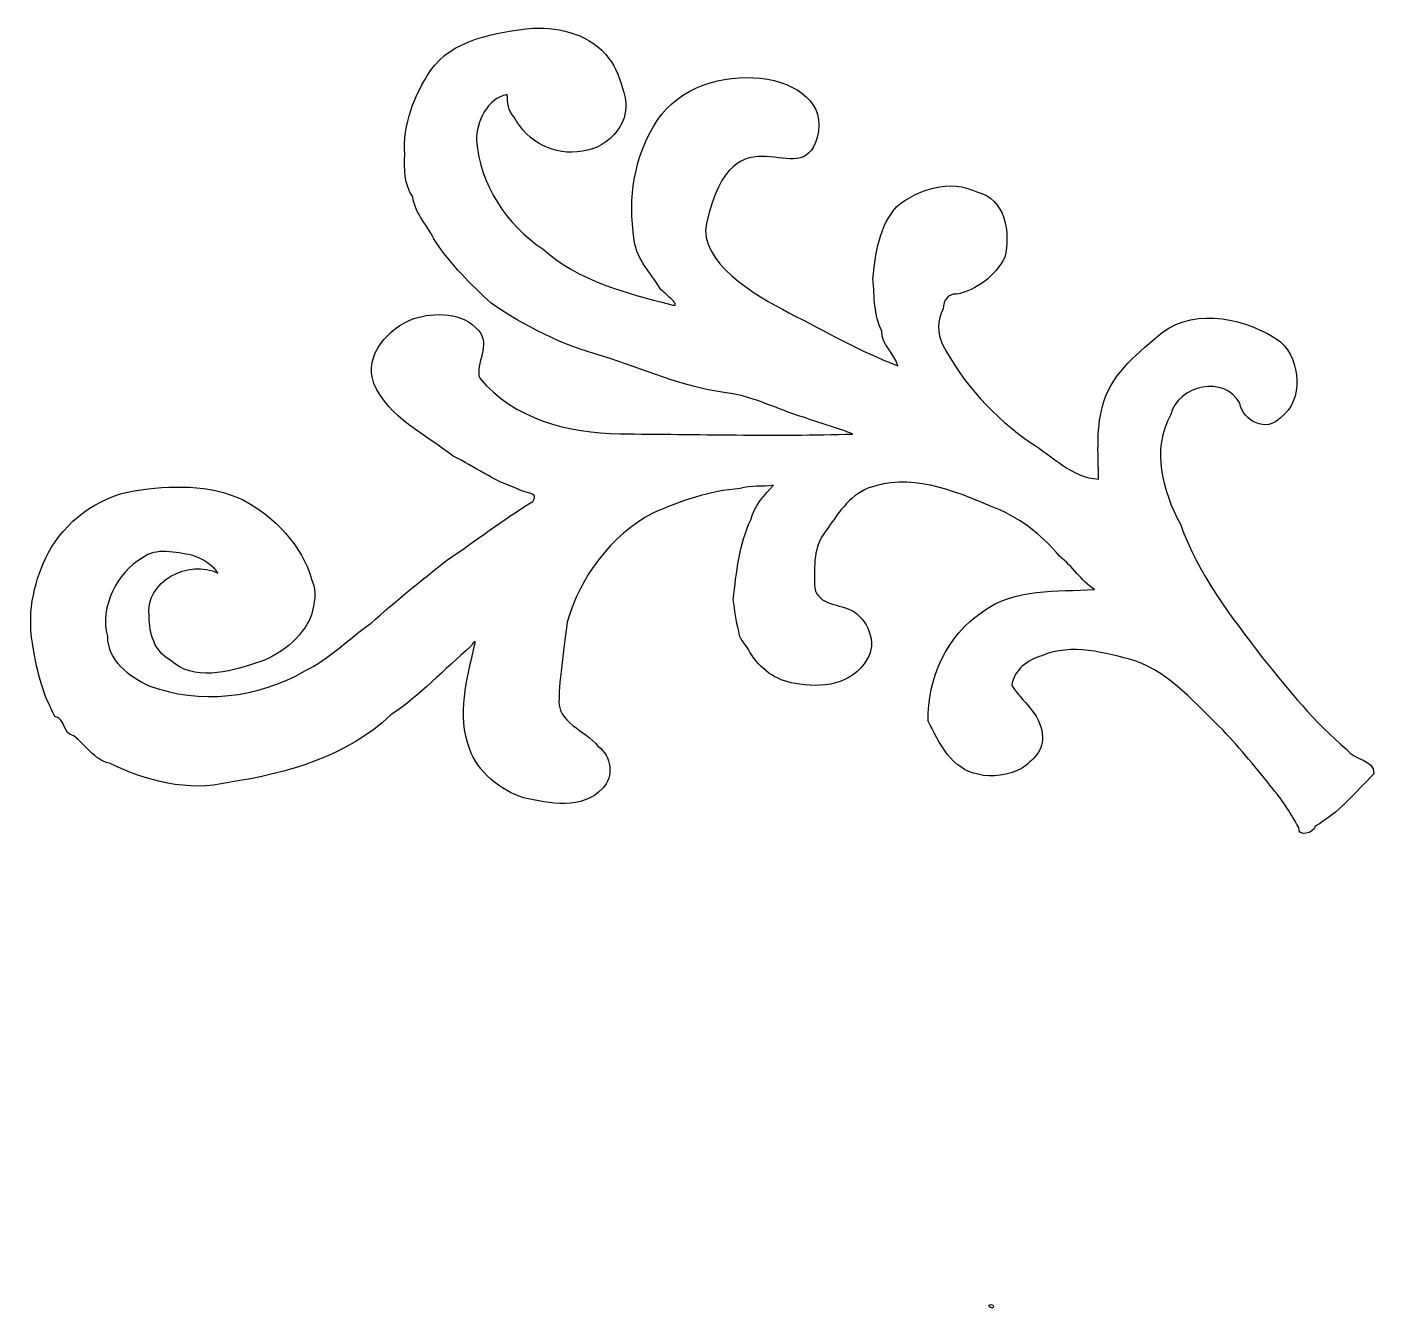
# Model space of a CAD drawing. Header units: centimetres. Extents: x -14.59 to -8.38, y 0.98 to 6.89.
import ezdxf

# ---------------------------------------------------------------- set-up
doc = ezdxf.new("R2010")
doc.units = ezdxf.units.CM
doc.header["$MEASUREMENT"] = 0
doc.layers.add('Layer 1', color=7, linetype='Continuous')

msp = doc.modelspace()

# ---------------------------------------------------------------- linework, layer by layer
at = {"layer": 'Layer 1', "color": 212}
msp.add_open_spline([(-12.25447, 6.88347), (-12.42592, 6.86755), (-12.6322, 6.82864), (-12.72636, 6.68861), (-12.72636, 6.68861), (-12.80206, 6.57603), (-12.8555, 6.43823), (-12.84553, 6.30146), (-12.84553, 6.30146), (-12.84954, 6.23263), (-12.8476, 6.16534), (-12.80892, 6.10544), (-12.80892, 6.10544), (-12.79779, 6.02728), (-12.73749, 5.97009), (-12.7045, 5.8997), (-12.7045, 5.8997), (-12.63281, 5.7949), (-12.54146, 5.70083), (-12.4474, 5.61582), (-12.4474, 5.61582), (-12.29109, 5.5079), (-12.1186, 5.42199), (-11.93461, 5.37204), (-11.93461, 5.37204), (-11.74557, 5.31252), (-11.56208, 5.22661), (-11.36372, 5.20293), (-11.36372, 5.20293), (-11.24003, 5.18701), (-11.12721, 5.12581), (-11.00791, 5.0901), (-11.00791, 5.0901), (-10.93261, 5.06228), (-10.85419, 5.04222), (-10.77979, 5.01207), (-10.77979, 5.01207), (-11.13795, 5.00133), (-11.49675, 5.01181), (-11.85503, 5.01311), (-11.85503, 5.01311), (-12.09066, 5.01608), (-12.34387, 5.0822), (-12.50032, 5.2693), (-12.50032, 5.2693), (-12.52437, 5.33788), (-12.44391, 5.42626), (-12.50757, 5.49121), (-12.50757, 5.49121), (-12.57652, 5.57454), (-12.70825, 5.5748), (-12.80322, 5.54504), (-12.80322, 5.54504), (-12.92058, 5.50169), (-13.03587, 5.37696), (-12.98799, 5.24537), (-12.98799, 5.24537), (-12.91929, 5.08803), (-12.75211, 5.01117), (-12.62246, 4.91064), (-12.62246, 4.91064), (-12.524, 4.86132), (-12.43446, 4.79637), (-12.32887, 4.76184), (-12.32887, 4.76184), (-12.30532, 4.73956), (-12.21875, 4.74668), (-12.25576, 4.70191), (-12.25576, 4.70191), (-12.39356, 4.61703), (-12.51985, 4.51858), (-12.65313, 4.42942), (-12.65313, 4.42942), (-12.77139, 4.33575), (-12.88914, 4.2413), (-13.00093, 4.14036), (-13.00093, 4.14036), (-13.10406, 4.06855), (-13.1914, 3.97566), (-13.30617, 3.92038), (-13.30617, 3.92038), (-13.52005, 3.79526), (-13.79294, 3.76383), (-14.02598, 3.85207), (-14.02598, 3.85207), (-14.11849, 3.89787), (-14.21554, 3.96555), (-14.21683, 4.07966), (-14.21683, 4.07966), (-14.25241, 4.21553), (-14.17258, 4.37444), (-14.05509, 4.44119), (-14.05509, 4.44119), (-13.9935, 4.49011), (-13.90046, 4.4667), (-13.82736, 4.45376), (-13.82736, 4.45376), (-13.78492, 4.44288), (-13.71932, 4.39952), (-13.7069, 4.37041), (-13.7069, 4.37041), (-13.83888, 4.43926), (-14.04694, 4.33107), (-14.02391, 4.17142), (-14.02391, 4.17142), (-14.02404, 4.093), (-14.00036, 4.01201), (-13.92855, 3.97047), (-13.92855, 3.97047), (-13.81998, 3.87175), (-13.6585, 3.91303), (-13.5339, 3.95571), (-13.5339, 3.95571), (-13.42275, 3.9887), (-13.31846, 4.07022), (-13.27511, 4.17917), (-13.27511, 4.17917), (-13.2636, 4.23288), (-13.24833, 4.28514), (-13.27421, 4.33925), (-13.27421, 4.33925), (-13.31937, 4.49969), (-13.4463, 4.63127), (-13.59083, 4.70839), (-13.59083, 4.70839), (-13.74714, 4.78293), (-13.92518, 4.77568), (-14.09248, 4.75123), (-14.09248, 4.75123), (-14.26574, 4.7208), (-14.41247, 4.60812), (-14.48933, 4.46344), (-14.48933, 4.46344), (-14.55001, 4.34726), (-14.58754, 4.20039), (-14.56257, 4.04733), (-14.56257, 4.04733), (-14.53733, 3.89297), (-14.51184, 3.81286), (-14.45866, 3.71012), (-14.45866, 3.71012), (-14.40768, 3.69914), (-14.42399, 3.6294), (-14.3721, 3.62072), (-14.3721, 3.62072), (-14.31491, 3.57957), (-14.28101, 3.51113), (-14.20751, 3.4947), (-14.20751, 3.4947), (-14.03775, 3.41318), (-13.84483, 3.3609), (-13.65656, 3.40606), (-13.65656, 3.40606), (-13.38807, 3.44644), (-13.11156, 3.52653), (-12.90997, 3.717), (-12.90997, 3.717), (-12.77682, 3.80653), (-12.66309, 3.92816), (-12.54199, 4.03233), (-12.54199, 4.03233), (-12.53331, 4.04384), (-12.51532, 4.07527), (-12.52373, 4.03879), (-12.52373, 4.03879), (-12.55879, 3.8848), (-12.60719, 3.71478), (-12.54728, 3.56171), (-12.54728, 3.56171), (-12.51066, 3.45252), (-12.4047, 3.37137), (-12.2982, 3.33489), (-12.2982, 3.33489), (-12.17877, 3.30928), (-12.02687, 3.27731), (-11.93461, 3.37772), (-11.93461, 3.37772), (-11.87847, 3.4327), (-11.89334, 3.52795), (-11.95493, 3.57299), (-11.95493, 3.57299), (-12.01304, 3.64855), (-12.14668, 3.67932), (-12.134, 3.79502), (-12.134, 3.79502), (-12.1366, 3.85622), (-12.10307, 4.09017), (-12.09675, 4.14475), (-12.09675, 4.14475), (-12.03709, 4.35451), (-11.8962, 4.54419), (-11.7026, 4.64783), (-11.7026, 4.64783), (-11.57438, 4.70284), (-11.44021, 4.75147), (-11.29943, 4.76067), (-11.29943, 4.76067), (-11.24871, 4.77787), (-11.19643, 4.76779), (-11.14571, 4.77594), (-11.14571, 4.77594), (-11.18648, 4.73607), (-11.23394, 4.68019), (-11.2509, 4.61743), (-11.2509, 4.61743), (-11.30422, 4.50215), (-11.31716, 4.37494), (-11.33139, 4.24958), (-11.33139, 4.24958), (-11.32298, 4.20052), (-11.32128, 4.1489), (-11.30512, 4.104), (-11.30512, 4.104), (-11.30927, 4.06802), (-11.26786, 4.03995), (-11.25453, 4.00643), (-11.25453, 4.00643), (-11.20936, 3.92996), (-11.13549, 3.87498), (-11.04633, 3.86268), (-11.04633, 3.86268), (-10.92846, 3.83836), (-10.77952, 3.85556), (-10.71549, 3.9733), (-10.71549, 3.9733), (-10.66424, 4.0472), (-10.71316, 4.16351), (-10.7904, 4.20222), (-10.7904, 4.20222), (-10.85276, 4.22899), (-10.95446, 4.22667), (-10.95692, 4.31906), (-10.95692, 4.31906), (-10.95809, 4.40523), (-10.96198, 4.49437), (-10.90441, 4.56568), (-10.90441, 4.56568), (-10.84953, 4.64227), (-10.80087, 4.72546), (-10.71031, 4.76221), (-10.71031, 4.76221), (-10.52192, 4.83365), (-10.31981, 4.75496), (-10.145, 4.67979), (-10.145, 4.67979), (-10.01935, 4.63373), (-9.91235, 4.55171), (-9.82681, 4.44921), (-9.82681, 4.44921), (-9.76794, 4.40314), (-9.72743, 4.33509), (-9.66547, 4.29485), (-9.66547, 4.29485), (-9.84028, 4.28527), (-10.03229, 4.30416), (-10.18199, 4.19301), (-10.18199, 4.19301), (-10.34658, 4.08445), (-10.43781, 3.88313), (-10.43289, 3.68903), (-10.43289, 3.68903), (-10.38257, 3.58838), (-10.32536, 3.46609), (-10.20167, 3.44358), (-10.20167, 3.44358), (-10.13931, 3.42675), (-10.06102, 3.43958), (-10.00305, 3.46945), (-10.00305, 3.46945), (-9.95026, 3.5084), (-9.89565, 3.55486), (-9.90679, 3.62926), (-9.90679, 3.62926), (-9.91584, 3.72269), (-10.00059, 3.77949), (-10.04755, 3.85323), (-10.04755, 3.85323), (-10.03877, 3.92258), (-9.97252, 3.97383), (-9.90846, 3.98986), (-9.90846, 3.98986), (-9.77143, 4.04953), (-9.61631, 4.0027), (-9.47822, 3.96724), (-9.47822, 3.96724), (-9.31222, 3.90578), (-9.19721, 3.76526), (-9.07349, 3.64659), (-9.07349, 3.64659), (-8.99197, 3.56082), (-8.9172, 3.46856), (-8.8442, 3.37656), (-8.8442, 3.37656), (-8.79814, 3.32221), (-8.75842, 3.25856), (-8.72453, 3.19736), (-8.72453, 3.19736), (-8.72919, 3.15246), (-8.65568, 3.17122), (-8.64844, 3.20421), (-8.64844, 3.20421), (-8.54221, 3.26361), (-8.46288, 3.36039), (-8.378, 3.44564), (-8.378, 3.44564), (-8.37724, 3.51398), (-8.47106, 3.50647), (-8.50249, 3.55732), (-8.50249, 3.55732), (-8.65076, 3.68088), (-8.77163, 3.83281), (-8.89273, 3.98224), (-8.89273, 3.98224), (-9.03727, 4.17206), (-9.18996, 4.36692), (-9.26915, 4.59608), (-9.26915, 4.59608), (-9.3517, 4.74707), (-9.40655, 4.94154), (-9.31378, 5.10174), (-9.31378, 5.10174), (-9.28232, 5.23916), (-9.06275, 5.28431), (-8.99663, 5.1544), (-8.99663, 5.1544), (-8.98239, 5.07211), (-8.87114, 5.01686), (-8.80864, 5.08777), (-8.80864, 5.08777), (-8.69942, 5.16864), (-8.71548, 5.3503), (-8.80785, 5.43829), (-8.80785, 5.43829), (-8.96313, 5.54375), (-9.19149, 5.59977), (-9.35416, 5.48073), (-9.35416, 5.48073), (-9.45973, 5.39106), (-9.57942, 5.29868), (-9.62303, 5.16294), (-9.62303, 5.16294), (-9.65898, 5.04934), (-9.64917, 4.92331), (-9.64721, 4.80428), (-9.64721, 4.80428), (-9.7708, 4.81139), (-9.8589, 4.91038), (-9.95878, 4.97171), (-9.95878, 4.97171), (-10.12687, 5.08751), (-10.27388, 5.24563), (-10.36611, 5.42457), (-10.36611, 5.42457), (-10.39238, 5.47892), (-10.38992, 5.53689), (-10.36444, 5.59046), (-10.36444, 5.59046), (-10.36095, 5.62759), (-10.34309, 5.66123), (-10.30272, 5.6567), (-10.30272, 5.6567), (-10.20723, 5.67663), (-10.12481, 5.74094), (-10.07914, 5.82724), (-10.07914, 5.82724), (-10.05287, 5.93955), (-10.07589, 6.0991), (-10.20892, 6.12899), (-10.20892, 6.12899), (-10.33042, 6.18954), (-10.48179, 6.14141), (-10.57846, 6.05976), (-10.57846, 6.05976), (-10.65829, 5.97255), (-10.67782, 5.84199), (-10.68726, 5.72735), (-10.68726, 5.72735), (-10.68004, 5.64571), (-10.68417, 5.56044), (-10.64638, 5.48681), (-10.64638, 5.48681), (-10.64961, 5.42341), (-10.58595, 5.38459), (-10.57315, 5.32714), (-10.57315, 5.32714), (-10.75275, 5.39598), (-10.90049, 5.48279), (-11.07453, 5.57169), (-11.07453, 5.57169), (-11.23008, 5.65114), (-11.49416, 5.80874), (-11.45469, 5.98381), (-11.45469, 5.98381), (-11.32763, 6.5464), (-11.01865, 6.111), (-10.94438, 6.37923), (-10.94438, 6.37923), (-10.85755, 6.69262), (-11.48109, 6.76909), (-11.68191, 6.45842), (-11.68191, 6.45842), (-11.7906, 6.29034), (-11.81711, 6.10556), (-11.78827, 5.90527), (-11.78827, 5.90527), (-11.77467, 5.81055), (-11.71414, 5.7619), (-11.66651, 5.68013), (-11.66651, 5.68013), (-11.64775, 5.66136), (-11.55472, 5.58929), (-11.62121, 5.60935), (-11.62121, 5.60935), (-11.82799, 5.6646), (-12.04537, 5.71726), (-12.2084, 5.86528), (-12.2084, 5.86528), (-12.37649, 5.9763), (-12.49902, 6.16302), (-12.51455, 6.36551), (-12.51455, 6.36551), (-12.51701, 6.45376), (-12.46473, 6.55921), (-12.37417, 6.57811), (-12.37417, 6.57811), (-12.37014, 6.54175), (-12.37234, 6.50254), (-12.34064, 6.47343), (-12.34064, 6.47343), (-12.28254, 6.35917), (-12.15379, 6.29228), (-12.02687, 6.3166), (-12.02687, 6.3166), (-11.90162, 6.33084), (-11.79113, 6.45945), (-11.83563, 6.58703), (-11.83563, 6.58703), (-11.84921, 6.64099), (-11.87355, 6.70517), (-11.90434, 6.74437), (-11.90434, 6.74437), (-11.98727, 6.85306), (-12.12289, 6.88955), (-12.25447, 6.88347)], degree=3, knots=[0, 0, 0, 0, 0.0089286, 0.0089286, 0.0089286, 0.0089286, 0.0178571, 0.0178571, 0.0178571, 0.0178571, 0.0267857, 0.0267857, 0.0267857, 0.0267857, 0.0357143, 0.0357143, 0.0357143, 0.0357143, 0.0446429, 0.0446429, 0.0446429, 0.0446429, 0.0535714, 0.0535714, 0.0535714, 0.0535714, 0.0625, 0.0625, 0.0625, 0.0625, 0.0714286, 0.0714286, 0.0714286, 0.0714286, 0.0803571, 0.0803571, 0.0803571, 0.0803571, 0.0892857, 0.0892857, 0.0892857, 0.0892857, 0.0982143, 0.0982143, 0.0982143, 0.0982143, 0.1071429, 0.1071429, 0.1071429, 0.1071429, 0.1160714, 0.1160714, 0.1160714, 0.1160714, 0.125, 0.125, 0.125, 0.125, 0.1339286, 0.1339286, 0.1339286, 0.1339286, 0.1428571, 0.1428571, 0.1428571, 0.1428571, 0.1517857, 0.1517857, 0.1517857, 0.1517857, 0.1607143, 0.1607143, 0.1607143, 0.1607143, 0.1696429, 0.1696429, 0.1696429, 0.1696429, 0.1785714, 0.1785714, 0.1785714, 0.1785714, 0.1875, 0.1875, 0.1875, 0.1875, 0.1964286, 0.1964286, 0.1964286, 0.1964286, 0.2053571, 0.2053571, 0.2053571, 0.2053571, 0.2142857, 0.2142857, 0.2142857, 0.2142857, 0.2232143, 0.2232143, 0.2232143, 0.2232143, 0.2321429, 0.2321429, 0.2321429, 0.2321429, 0.2410714, 0.2410714, 0.2410714, 0.2410714, 0.25, 0.25, 0.25, 0.25, 0.2589286, 0.2589286, 0.2589286, 0.2589286, 0.2678571, 0.2678571, 0.2678571, 0.2678571, 0.2767857, 0.2767857, 0.2767857, 0.2767857, 0.2857143, 0.2857143, 0.2857143, 0.2857143, 0.2946429, 0.2946429, 0.2946429, 0.2946429, 0.3035714, 0.3035714, 0.3035714, 0.3035714, 0.3125, 0.3125, 0.3125, 0.3125, 0.3214286, 0.3214286, 0.3214286, 0.3214286, 0.3303571, 0.3303571, 0.3303571, 0.3303571, 0.3392857, 0.3392857, 0.3392857, 0.3392857, 0.3482143, 0.3482143, 0.3482143, 0.3482143, 0.3571429, 0.3571429, 0.3571429, 0.3571429, 0.3660714, 0.3660714, 0.3660714, 0.3660714, 0.375, 0.375, 0.375, 0.375, 0.3839286, 0.3839286, 0.3839286, 0.3839286, 0.3928571, 0.3928571, 0.3928571, 0.3928571, 0.4017857, 0.4017857, 0.4017857, 0.4017857, 0.4107143, 0.4107143, 0.4107143, 0.4107143, 0.4196429, 0.4196429, 0.4196429, 0.4196429, 0.4285714, 0.4285714, 0.4285714, 0.4285714, 0.4375, 0.4375, 0.4375, 0.4375, 0.4464286, 0.4464286, 0.4464286, 0.4464286, 0.4553571, 0.4553571, 0.4553571, 0.4553571, 0.4642857, 0.4642857, 0.4642857, 0.4642857, 0.4732143, 0.4732143, 0.4732143, 0.4732143, 0.4821429, 0.4821429, 0.4821429, 0.4821429, 0.4910714, 0.4910714, 0.4910714, 0.4910714, 0.5, 0.5, 0.5, 0.5, 0.5089286, 0.5089286, 0.5089286, 0.5089286, 0.5178571, 0.5178571, 0.5178571, 0.5178571, 0.5267857, 0.5267857, 0.5267857, 0.5267857, 0.5357143, 0.5357143, 0.5357143, 0.5357143, 0.5446429, 0.5446429, 0.5446429, 0.5446429, 0.5535714, 0.5535714, 0.5535714, 0.5535714, 0.5625, 0.5625, 0.5625, 0.5625, 0.5714286, 0.5714286, 0.5714286, 0.5714286, 0.5803571, 0.5803571, 0.5803571, 0.5803571, 0.5892857, 0.5892857, 0.5892857, 0.5892857, 0.5982143, 0.5982143, 0.5982143, 0.5982143, 0.6071429, 0.6071429, 0.6071429, 0.6071429, 0.6160714, 0.6160714, 0.6160714, 0.6160714, 0.625, 0.625, 0.625, 0.625, 0.6339286, 0.6339286, 0.6339286, 0.6339286, 0.6428571, 0.6428571, 0.6428571, 0.6428571, 0.6517857, 0.6517857, 0.6517857, 0.6517857, 0.6607143, 0.6607143, 0.6607143, 0.6607143, 0.6696429, 0.6696429, 0.6696429, 0.6696429, 0.6785714, 0.6785714, 0.6785714, 0.6785714, 0.6875, 0.6875, 0.6875, 0.6875, 0.6964286, 0.6964286, 0.6964286, 0.6964286, 0.7053571, 0.7053571, 0.7053571, 0.7053571, 0.7142857, 0.7142857, 0.7142857, 0.7142857, 0.7232143, 0.7232143, 0.7232143, 0.7232143, 0.7321429, 0.7321429, 0.7321429, 0.7321429, 0.7410714, 0.7410714, 0.7410714, 0.7410714, 0.75, 0.75, 0.75, 0.75, 0.7589286, 0.7589286, 0.7589286, 0.7589286, 0.7678571, 0.7678571, 0.7678571, 0.7678571, 0.7767857, 0.7767857, 0.7767857, 0.7767857, 0.7857143, 0.7857143, 0.7857143, 0.7857143, 0.7946429, 0.7946429, 0.7946429, 0.7946429, 0.8035714, 0.8035714, 0.8035714, 0.8035714, 0.8125, 0.8125, 0.8125, 0.8125, 0.8214286, 0.8214286, 0.8214286, 0.8214286, 0.8303571, 0.8303571, 0.8303571, 0.8303571, 0.8392857, 0.8392857, 0.8392857, 0.8392857, 0.8482143, 0.8482143, 0.8482143, 0.8482143, 0.8571429, 0.8571429, 0.8571429, 0.8571429, 0.8660714, 0.8660714, 0.8660714, 0.8660714, 0.875, 0.875, 0.875, 0.875, 0.8839286, 0.8839286, 0.8839286, 0.8839286, 0.8928571, 0.8928571, 0.8928571, 0.8928571, 0.9017857, 0.9017857, 0.9017857, 0.9017857, 0.9107143, 0.9107143, 0.9107143, 0.9107143, 0.9196429, 0.9196429, 0.9196429, 0.9196429, 0.9285714, 0.9285714, 0.9285714, 0.9285714, 0.9375, 0.9375, 0.9375, 0.9375, 0.9464286, 0.9464286, 0.9464286, 0.9464286, 0.9553571, 0.9553571, 0.9553571, 0.9553571, 0.9642857, 0.9642857, 0.9642857, 0.9642857, 0.9732143, 0.9732143, 0.9732143, 0.9732143, 0.9821429, 0.9821429, 0.9821429, 0.9821429, 1, 1, 1, 1], dxfattribs=at)
at = {"layer": 'Layer 1', "color": 12}
msp.add_open_spline([(-10.15174, 0.99028), (-10.14934, 0.98623), (-10.1437, 0.98221), (-10.13889, 0.98221), (-10.13889, 0.98221), (-10.13486, 0.98221), (-10.13164, 0.98623), (-10.13164, 0.99028), (-10.13164, 0.99028), (-10.13164, 0.9951), (-10.13727, 0.99833), (-10.14452, 0.99833), (-10.14452, 0.99833), (-10.15095, 0.99833), (-10.15418, 0.9951), (-10.15174, 0.99028)], degree=3, knots=[0, 0, 0, 0, 0.2, 0.2, 0.2, 0.2, 0.4, 0.4, 0.4, 0.4, 0.6, 0.6, 0.6, 0.6, 1, 1, 1, 1], dxfattribs=at)

doc.saveas('drawing.dxf')
